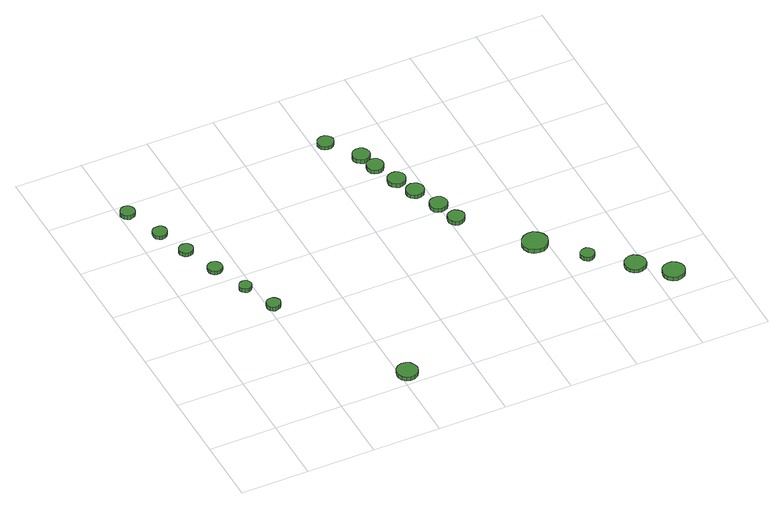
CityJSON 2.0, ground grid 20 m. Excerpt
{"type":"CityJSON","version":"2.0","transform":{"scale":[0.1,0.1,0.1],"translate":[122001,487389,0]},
"CityObjects":{
"tree1":{"type":"SolitaryVegetationObject","attributes":{"function":"something"},"geometry":[{"type":"MultiSurface","lod":"1","boundaries":[[[0,1,2,3,4,5,6,7,8,9,10,11,12,13,14]],[[15,16,17,18,19,20,21,22,23,24,25,26,27,28,29]],[[0,29,28,1]],[[1,28,27,2]],[[2,27,26,3]],[[3,26,25,4]],[[4,25,24,5]],[[5,24,23,6]],[[6,23,22,7]],[[7,22,21,8]],[[8,21,20,9]],[[9,20,19,10]],[[10,19,18,11]],[[11,18,17,12]],[[12,17,16,13]],[[13,16,15,14]],[[14,15,29,0]]]}]},
"tree2":{"type":"SolitaryVegetationObject","attributes":{"function":"something"},"geometry":[{"type":"MultiSurface","lod":"1","boundaries":[[[30,31,32,33,34,35,36,37,38,39,40,41,42,43,44]],[[45,46,47,48,49,50,51,52,53,54,55,56,57,58,59]],[[30,59,58,31]],[[31,58,57,32]],[[32,57,56,33]],[[33,56,55,34]],[[34,55,54,35]],[[35,54,53,36]],[[36,53,52,37]],[[37,52,51,38]],[[38,51,50,39]],[[39,50,49,40]],[[40,49,48,41]],[[41,48,47,42]],[[42,47,46,43]],[[43,46,45,44]],[[44,45,59,30]]]}]},
"tree3":{"type":"SolitaryVegetationObject","attributes":{"function":"something"},"geometry":[{"type":"MultiSurface","lod":"1","boundaries":[[[60,61,62,63,64,65,66,67,68,69,70,71,72,73,74]],[[75,76,77,78,79,80,81,82,83,84,85,86,87,88,89]],[[60,89,88,61]],[[61,88,87,62]],[[62,87,86,63]],[[63,86,85,64]],[[64,85,84,65]],[[65,84,83,66]],[[66,83,82,67]],[[67,82,81,68]],[[68,81,80,69]],[[69,80,79,70]],[[70,79,78,71]],[[71,78,77,72]],[[72,77,76,73]],[[73,76,75,74]],[[74,75,89,60]]]}]},
"tree4":{"type":"SolitaryVegetationObject","attributes":{"function":"something"},"geometry":[{"type":"MultiSurface","lod":"1","boundaries":[[[90,91,92,93,94,95,96,97,98,99,100,101,102,103,104]],[[105,106,107,108,109,110,111,112,113,114,115,116,117,118,119]],[[90,119,118,91]],[[91,118,117,92]],[[92,117,116,93]],[[93,116,115,94]],[[94,115,114,95]],[[95,114,113,96]],[[96,113,112,97]],[[97,112,111,98]],[[98,111,110,99]],[[99,110,109,100]],[[100,109,108,101]],[[101,108,107,102]],[[102,107,106,103]],[[103,106,105,104]],[[104,105,119,90]]]}]},
"tree5":{"type":"SolitaryVegetationObject","attributes":{"function":"something"},"geometry":[{"type":"MultiSurface","lod":"1","boundaries":[[[120,121,122,123,124,125,126,127,128,129,130,131,132,133,134]],[[135,136,137,138,139,140,141,142,143,144,145,146,147,148,149]],[[120,149,148,121]],[[121,148,147,122]],[[122,147,146,123]],[[123,146,145,124]],[[124,145,144,125]],[[125,144,143,126]],[[126,143,142,127]],[[127,142,141,128]],[[128,141,140,129]],[[129,140,139,130]],[[130,139,138,131]],[[131,138,137,132]],[[132,137,136,133]],[[133,136,135,134]],[[134,135,149,120]]]}]},
"tree6":{"type":"SolitaryVegetationObject","attributes":{"function":"something"},"geometry":[{"type":"MultiSurface","lod":"1","boundaries":[[[150,151,152,153,154,155,156,157,158,159,160,161,162,163,164]],[[165,166,167,168,169,170,171,172,173,174,175,176,177,178,179]],[[150,179,178,151]],[[151,178,177,152]],[[152,177,176,153]],[[153,176,175,154]],[[154,175,174,155]],[[155,174,173,156]],[[156,173,172,157]],[[157,172,171,158]],[[158,171,170,159]],[[159,170,169,160]],[[160,169,168,161]],[[161,168,167,162]],[[162,167,166,163]],[[163,166,165,164]],[[164,165,179,150]]]}]},
"tree7":{"type":"SolitaryVegetationObject","attributes":{"function":"something"},"geometry":[{"type":"MultiSurface","lod":"1","boundaries":[[[180,181,182,183,184,185,186,187,188,189,190,191,192,193,194]],[[195,196,197,198,199,200,201,202,203,204,205,206,207,208,209]],[[180,209,208,181]],[[181,208,207,182]],[[182,207,206,183]],[[183,206,205,184]],[[184,205,204,185]],[[185,204,203,186]],[[186,203,202,187]],[[187,202,201,188]],[[188,201,200,189]],[[189,200,199,190]],[[190,199,198,191]],[[191,198,197,192]],[[192,197,196,193]],[[193,196,195,194]],[[194,195,209,180]]]}]},
"tree8":{"type":"SolitaryVegetationObject","attributes":{"function":"something"},"geometry":[{"type":"MultiSurface","lod":"1","boundaries":[[[210,211,212,213,214,215,216,217,218,219,220,221,222,223,224]],[[225,226,227,228,229,230,231,232,233,234,235,236,237,238,239]],[[210,239,238,211]],[[211,238,237,212]],[[212,237,236,213]],[[213,236,235,214]],[[214,235,234,215]],[[215,234,233,216]],[[216,233,232,217]],[[217,232,231,218]],[[218,231,230,219]],[[219,230,229,220]],[[220,229,228,221]],[[221,228,227,222]],[[222,227,226,223]],[[223,226,225,224]],[[224,225,239,210]]]}]},
"tree9":{"type":"SolitaryVegetationObject","attributes":{"function":"something"},"geometry":[{"type":"MultiSurface","lod":"1","boundaries":[[[240,241,242,243,244,245,246,247,248,249,250,251,252,253,254]],[[255,256,257,258,259,260,261,262,263,264,265,266,267,268,269]],[[240,269,268,241]],[[241,268,267,242]],[[242,267,266,243]],[[243,266,265,244]],[[244,265,264,245]],[[245,264,263,246]],[[246,263,262,247]],[[247,262,261,248]],[[248,261,260,249]],[[249,260,259,250]],[[250,259,258,251]],[[251,258,257,252]],[[252,257,256,253]],[[253,256,255,254]],[[254,255,269,240]]]}]},
"tree10":{"type":"SolitaryVegetationObject","attributes":{"function":"something"},"geometry":[{"type":"MultiSurface","lod":"1","boundaries":[[[270,271,272,273,274,275,276,277,278,279,280,281,282,283,284]],[[285,286,287,288,289,290,291,292,293,294,295,296,297,298,299]],[[270,299,298,271]],[[271,298,297,272]],[[272,297,296,273]],[[273,296,295,274]],[[274,295,294,275]],[[275,294,293,276]],[[276,293,292,277]],[[277,292,291,278]],[[278,291,290,279]],[[279,290,289,280]],[[280,289,288,281]],[[281,288,287,282]],[[282,287,286,283]],[[283,286,285,284]],[[284,285,299,270]]]}]},
"tree11":{"type":"SolitaryVegetationObject","attributes":{"function":"something"},"geometry":[{"type":"MultiSurface","lod":"1","boundaries":[[[300,301,302,303,304,305,306,307,308,309,310,311,312,313,314]],[[315,316,317,318,319,320,321,322,323,324,325,326,327,328,329]],[[300,329,328,301]],[[301,328,327,302]],[[302,327,326,303]],[[303,326,325,304]],[[304,325,324,305]],[[305,324,323,306]],[[306,323,322,307]],[[307,322,321,308]],[[308,321,320,309]],[[309,320,319,310]],[[310,319,318,311]],[[311,318,317,312]],[[312,317,316,313]],[[313,316,315,314]],[[314,315,329,300]]]}]},
"tree12":{"type":"SolitaryVegetationObject","attributes":{"function":"something"},"geometry":[{"type":"MultiSurface","lod":"1","boundaries":[[[330,331,332,333,334,335,336,337,338,339,340,341,342,343,344]],[[345,346,347,348,349,350,351,352,353,354,355,356,357,358,359]],[[330,359,358,331]],[[331,358,357,332]],[[332,357,356,333]],[[333,356,355,334]],[[334,355,354,335]],[[335,354,353,336]],[[336,353,352,337]],[[337,352,351,338]],[[338,351,350,339]],[[339,350,349,340]],[[340,349,348,341]],[[341,348,347,342]],[[342,347,346,343]],[[343,346,345,344]],[[344,345,359,330]]]}]},
"tree13":{"type":"SolitaryVegetationObject","attributes":{"function":"something"},"geometry":[{"type":"MultiSurface","lod":"1","boundaries":[[[360,361,362,363,364,365,366,367,368,369,370,371,372,373,374]],[[375,376,377,378,379,380,381,382,383,384,385,386,387,388,389]],[[360,389,388,361]],[[361,388,387,362]],[[362,387,386,363]],[[363,386,385,364]],[[364,385,384,365]],[[365,384,383,366]],[[366,383,382,367]],[[367,382,381,368]],[[368,381,380,369]],[[369,380,379,370]],[[370,379,378,371]],[[371,378,377,372]],[[372,377,376,373]],[[373,376,375,374]],[[374,375,389,360]]]}]},
"tree14":{"type":"SolitaryVegetationObject","attributes":{"function":"something"},"geometry":[{"type":"MultiSurface","lod":"1","boundaries":[[[390,391,392,393,394,395,396,397,398,399,400,401,402,403,404]],[[405,406,407,408,409,410,411,412,413,414,415,416,417,418,419]],[[390,419,418,391]],[[391,418,417,392]],[[392,417,416,393]],[[393,416,415,394]],[[394,415,414,395]],[[395,414,413,396]],[[396,413,412,397]],[[397,412,411,398]],[[398,411,410,399]],[[399,410,409,400]],[[400,409,408,401]],[[401,408,407,402]],[[402,407,406,403]],[[403,406,405,404]],[[404,405,419,390]]]}]},
"tree15":{"type":"SolitaryVegetationObject","attributes":{"function":"something"},"geometry":[{"type":"MultiSurface","lod":"1","boundaries":[[[420,421,422,423,424,425,426,427,428,429,430,431,432,433,434]],[[435,436,437,438,439,440,441,442,443,444,445,446,447,448,449]],[[420,449,448,421]],[[421,448,447,422]],[[422,447,446,423]],[[423,446,445,424]],[[424,445,444,425]],[[425,444,443,426]],[[426,443,442,427]],[[427,442,441,428]],[[428,441,440,429]],[[429,440,439,430]],[[430,439,438,431]],[[431,438,437,432]],[[432,437,436,433]],[[433,436,435,434]],[[434,435,449,420]]]}]},
"tree16":{"type":"SolitaryVegetationObject","attributes":{"function":"something"},"geometry":[{"type":"MultiSurface","lod":"1","boundaries":[[[450,451,452,453,454,455,456,457,458,459,460,461,462,463,464]],[[465,466,467,468,469,470,471,472,473,474,475,476,477,478,479]],[[450,479,478,451]],[[451,478,477,452]],[[452,477,476,453]],[[453,476,475,454]],[[454,475,474,455]],[[455,474,473,456]],[[456,473,472,457]],[[457,472,471,458]],[[458,471,470,459]],[[459,470,469,460]],[[460,469,468,461]],[[461,468,467,462]],[[462,467,466,463]],[[463,466,465,464]],[[464,465,479,450]]]}]},
"tree17":{"type":"SolitaryVegetationObject","attributes":{"function":"something"},"geometry":[{"type":"MultiSurface","lod":"1","boundaries":[[[480,481,482,483,484,485,486,487,488,489,490,491,492,493,494]],[[495,496,497,498,499,500,501,502,503,504,505,506,507,508,509]],[[480,509,508,481]],[[481,508,507,482]],[[482,507,506,483]],[[483,506,505,484]],[[484,505,504,485]],[[485,504,503,486]],[[486,503,502,487]],[[487,502,501,488]],[[488,501,500,489]],[[489,500,499,490]],[[490,499,498,491]],[[491,498,497,492]],[[492,497,496,493]],[[493,496,495,494]],[[494,495,509,480]]]}]},
"tree18":{"type":"SolitaryVegetationObject","attributes":{"function":"something"},"geometry":[{"type":"MultiSurface","lod":"1","boundaries":[[[510,511,512,513,514,515,516,517,518,519,520,521,522,523,524]],[[525,526,527,528,529,530,531,532,533,534,535,536,537,538,539]],[[510,539,538,511]],[[511,538,537,512]],[[512,537,536,513]],[[513,536,535,514]],[[514,535,534,515]],[[515,534,533,516]],[[516,533,532,517]],[[517,532,531,518]],[[518,531,530,519]],[[519,530,529,520]],[[520,529,528,521]],[[521,528,527,522]],[[522,527,526,523]],[[523,526,525,524]],[[524,525,539,510]]]}]}
},
"vertices":[
[44,963,15],[42,972,15],[37,979,15],[29,983,15],[21,984,15],[12,981,15],[6,975,15],[2,967,15],[2,959,15],[6,951,15],[12,945,15],[21,942,15],[29,943,15],[37,947,15],[42,954,15],[42,954,2],[37,947,2],[29,943,2],[21,942,2],[12,945,2],[6,951,2],[2,959,2],[2,967,2],[6,975,2],[12,981,2],[21,984,2],[29,983,2],[37,979,2],[42,972,2],[44,963,2],
[88,851,13],[86,860,13],[81,867,13],[73,871,13],[64,872,13],[56,870,13],[49,864,13],[46,856,13],[46,847,13],[49,839,13],[56,833,13],[64,830,13],[73,831,13],[81,836,13],[86,843,13],[86,843,1],[81,836,1],[73,831,1],[64,830,1],[56,833,1],[49,839,1],[46,847,1],[46,856,1],[49,864,1],[56,870,1],[64,872,1],[73,871,1],[81,867,1],[86,860,1],[88,851,1],
[120,757,13],[118,765,13],[113,772,13],[105,776,13],[97,777,13],[89,774,13],[83,769,13],[79,761,13],[79,752,13],[83,745,13],[89,739,13],[97,736,13],[105,737,13],[113,741,13],[118,748,13],[118,748,0],[113,741,0],[105,737,0],[97,736,0],[89,739,0],[83,745,0],[79,752,0],[79,761,0],[83,769,0],[89,774,0],[97,777,0],[105,776,0],[113,772,0],[118,765,0],[120,757,0],
[158,655,13],[157,664,13],[151,671,13],[144,675,13],[135,676,13],[127,673,13],[120,668,13],[117,659,13],[117,651,13],[120,643,13],[127,637,13],[135,634,13],[144,635,13],[151,639,13],[157,646,13],[157,646,1],[151,639,1],[144,635,1],[135,634,1],[127,637,1],[120,643,1],[117,651,1],[117,659,1],[120,668,1],[127,673,1],[135,676,1],[144,675,1],[151,671,1],[157,664,1],[158,655,1],
[197,551,13],[195,559,13],[191,565,13],[184,568,13],[177,569,13],[170,567,13],[164,562,13],[161,555,13],[161,548,13],[164,541,13],[170,536,13],[177,533,13],[184,534,13],[191,538,13],[195,544,13],[195,544,0],[191,538,0],[184,534,0],[177,533,0],[170,536,0],[164,541,0],[161,548,0],[161,555,0],[164,562,0],[170,567,0],[177,569,0],[184,568,0],[191,565,0],[195,559,0],[197,551,0],
[236,451,14],[234,459,14],[229,466,14],[221,471,14],[213,471,14],[205,469,14],[198,463,14],[195,455,14],[195,447,14],[198,439,14],[205,433,14],[213,430,14],[221,431,14],[229,436,14],[234,443,14],[234,443,1],[229,436,1],[221,431,1],[213,430,1],[205,433,1],[198,439,1],[195,447,1],[195,455,1],[198,463,1],[205,469,1],[213,471,1],[221,471,1],[229,466,1],[234,459,1],[236,451,1],
[449,37,18],[446,49,18],[439,60,18],[427,66,18],[415,68,18],[402,64,18],[393,55,18],[388,43,18],[388,30,18],[393,19,18],[402,10,18],[415,6,18],[427,7,18],[439,14,18],[446,24,18],[446,24,6],[439,14,6],[427,7,6],[415,6,6],[402,10,6],[393,19,6],[388,30,6],[388,43,6],[393,55,6],[402,64,6],[415,68,6],[427,66,6],[439,60,6],[446,49,6],[449,37,6],
[657,980,17],[655,989,17],[649,997,17],[640,1002,17],[631,1003,17],[622,1000,17],[614,994,17],[610,985,17],[610,975,17],[614,966,17],[622,960,17],[631,957,17],[640,958,17],[649,963,17],[655,971,17],[655,971,5],[649,963,5],[640,958,5],[631,957,5],[622,960,5],[614,966,5],[610,975,5],[610,985,5],[614,994,5],[622,1000,5],[631,1003,5],[640,1002,5],[649,997,5],[655,989,5],[657,980,5],
[738,837,15],[736,847,15],[730,856,15],[721,861,15],[711,862,15],[701,859,15],[693,852,15],[689,842,15],[689,832,15],[693,822,15],[701,815,15],[711,812,15],[721,813,15],[730,818,15],[736,827,15],[736,827,2],[730,818,2],[721,813,2],[711,812,2],[701,815,2],[693,822,2],[689,832,2],[689,842,2],[693,852,2],[701,859,2],[711,862,2],[721,861,2],[730,856,2],[736,847,2],[738,837,2],
[723,892,15],[721,902,15],[714,911,15],[705,916,15],[695,917,15],[685,914,15],[677,907,15],[672,897,15],[672,886,15],[677,877,15],[685,870,15],[695,866,15],[705,867,15],[714,873,15],[721,881,15],[721,881,3],[714,873,3],[705,867,3],[695,866,3],[685,870,3],[677,877,3],[672,886,3],[672,897,3],[677,907,3],[685,914,3],[695,917,3],[705,916,3],[714,911,3],[721,902,3],[723,892,3],
[768,762,14],[766,773,14],[759,782,14],[750,787,14],[739,788,14],[729,785,14],[721,778,14],[717,768,14],[717,757,14],[721,747,14],[729,740,14],[739,736,14],[750,738,14],[759,743,14],[766,752,14],[766,752,1],[759,743,1],[750,738,1],[739,736,1],[729,740,1],[721,747,1],[717,757,1],[717,768,1],[721,778,1],[729,785,1],[739,788,1],[750,787,1],[759,782,1],[766,773,1],[768,762,1],
[793,699,14],[791,709,14],[784,718,14],[775,723,14],[764,725,14],[754,721,14],[746,714,14],[741,704,14],[741,693,14],[746,683,14],[754,676,14],[764,673,14],[775,674,14],[784,679,14],[791,688,14],[791,688,2],[784,679,2],[775,674,2],[764,673,2],[754,676,2],[746,683,2],[741,693,2],[741,704,2],[746,714,2],[754,721,2],[764,725,2],[775,723,2],[784,718,2],[791,709,2],[793,699,2],
[841,545,20],[839,555,20],[833,563,20],[824,569,20],[814,570,20],[804,566,20],[796,560,20],[792,550,20],[792,540,20],[796,530,20],[804,523,20],[814,520,20],[824,521,20],[833,526,20],[839,535,20],[839,535,7],[833,526,7],[824,521,7],[814,520,7],[804,523,7],[796,530,7],[792,540,7],[792,550,7],[796,560,7],[804,566,7],[814,570,7],[824,569,7],[833,563,7],[839,555,7],[841,545,7],
[824,617,17],[822,628,17],[816,637,17],[806,642,17],[796,643,17],[785,640,17],[777,633,17],[773,623,17],[773,612,17],[777,602,17],[785,595,17],[796,591,17],[806,593,17],[816,598,17],[822,607,17],[822,607,4],[816,598,4],[806,593,4],[796,591,4],[785,595,4],[777,602,4],[773,612,4],[773,623,4],[777,633,4],[785,640,4],[796,643,4],[806,642,4],[816,637,4],[822,628,4],[824,617,4],
[1001,357,21],[998,372,21],[988,385,21],[975,393,21],[960,394,21],[945,389,21],[933,379,21],[927,365,21],[927,349,21],[933,335,21],[945,325,21],[960,320,21],[975,321,21],[988,329,21],[998,342,21],[998,342,8],[988,329,8],[975,321,8],[960,320,8],[945,325,8],[933,335,8],[927,349,8],[927,365,8],[933,379,8],[945,389,8],[960,394,8],[975,393,8],[988,385,8],[998,372,8],[1001,357,8],
[1094,255,16],[1092,263,16],[1087,270,16],[1079,275,16],[1071,275,16],[1063,273,16],[1056,267,16],[1053,259,16],[1053,251,16],[1056,243,16],[1063,237,16],[1071,234,16],[1079,235,16],[1087,240,16],[1092,247,16],[1092,247,3],[1087,240,3],[1079,235,3],[1071,234,3],[1063,237,3],[1056,243,3],[1053,251,3],[1053,259,3],[1056,267,3],[1063,273,3],[1071,275,3],[1079,275,3],[1087,270,3],[1092,263,3],[1094,255,3],
[1204,163,15],[1202,176,15],[1194,186,15],[1183,193,15],[1170,194,15],[1158,190,15],[1148,181,15],[1143,169,15],[1143,157,15],[1148,145,15],[1158,136,15],[1170,132,15],[1183,134,15],[1194,140,15],[1202,150,15],[1202,150,3],[1194,140,3],[1183,134,3],[1170,132,3],[1158,136,3],[1148,145,3],[1143,157,3],[1143,169,3],[1148,181,3],[1158,190,3],[1170,194,3],[1183,193,3],[1194,186,3],[1202,176,3],[1204,163,3],
[1287,90,15],[1284,103,15],[1276,114,15],[1264,121,15],[1251,122,15],[1238,118,15],[1228,109,15],[1223,97,15],[1223,83,15],[1228,71,15],[1238,62,15],[1251,58,15],[1264,60,15],[1276,66,15],[1284,77,15],[1284,77,2],[1276,66,2],[1264,60,2],[1251,58,2],[1238,62,2],[1228,71,2],[1223,83,2],[1223,97,2],[1228,109,2],[1238,118,2],[1251,122,2],[1264,121,2],[1276,114,2],[1284,103,2],[1287,90,2]
]}
